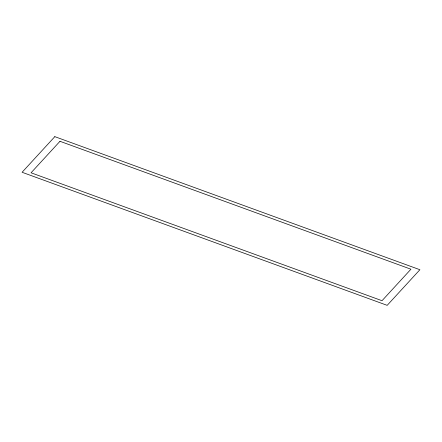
<?xml version="1.0" encoding="UTF-8"?>
<svg xmlns="http://www.w3.org/2000/svg" width="442" height="442" viewBox="0 0 442 442"><rect width="100%" height="100%" fill="white"/><g stroke="black" fill="none" stroke-linecap="round" stroke-linejoin="round"><path stroke-width="0.66" d="M54.819 136.655L22.1 172.281L387.181 305.345L419.9 269.719L54.819 136.655M59.979 141.296L31.056 172.789L382.021 300.704L410.944 269.211L59.979 141.296"/></g></svg>
